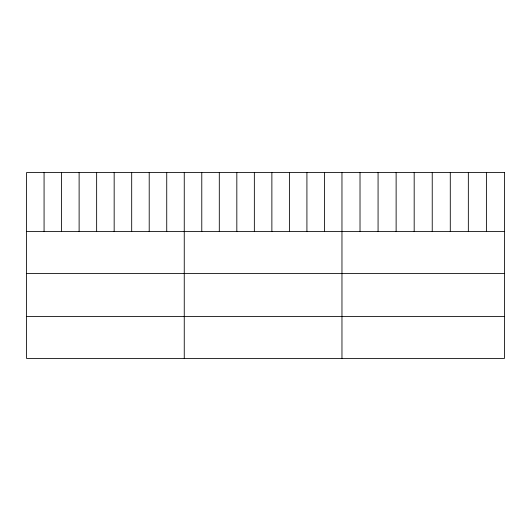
<?xml version="1.0" encoding="UTF-8"?>
<svg xmlns="http://www.w3.org/2000/svg" width="531" height="531" viewBox="0 0 531 531"><rect width="100%" height="100%" fill="white"/><g stroke="black" fill="none" stroke-linecap="round" stroke-linejoin="round"><path stroke-width="0.8" d="M26.55 231.576L504.45 231.576M26.55 273.438L504.45 273.438M26.55 316.562L504.45 316.562M486.396 172.575L486.396 231.576M468.342 172.575L468.342 231.576M450.288 172.575L450.288 231.576M432.234 172.575L432.234 231.576M414.18 172.575L414.18 231.576M396.126 172.575L396.126 231.576M378.072 172.575L378.072 231.576M360.018 172.575L360.018 231.576M341.964 172.575L341.964 358.425M324.441 172.575L324.441 231.576M306.918 172.575L306.918 231.576M289.395 172.575L289.395 231.576M271.872 172.575L271.872 231.576M254.349 172.575L254.349 231.576M236.826 172.575L236.826 231.576M219.303 172.575L219.303 231.576M201.78 172.575L201.78 231.576M184.257 172.575L184.257 358.425M166.734 172.575L166.734 231.576M149.211 172.575L149.211 231.576M131.688 172.575L131.688 231.576M114.165 172.575L114.165 231.576M96.642 172.575L96.642 231.576M79.119 172.575L79.119 231.576M61.596 172.575L61.596 231.576M44.073 172.575L44.073 231.576M504.45 172.575L26.55 172.575L26.55 358.425L504.45 358.425L504.45 172.575"/></g></svg>
